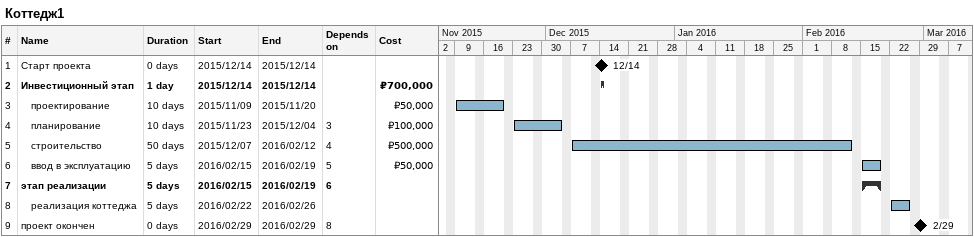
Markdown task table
Коттедж1

| ID | Level | Task | Duration | Start | Finish | Predecessors | Cost (₽) |
|---|---|---|---|---|---|---|---|
| 1 | 1 | Старт проекта | 0d | 2015-12-14 | 2015-12-14 |  |  |
| 2 | 1 | **Инвестиционный этап** | 1d | 2015-12-14 | 2015-12-14 |  | 700000 |
| 3 | 2 | проектирование | 10d | 2015-11-09 | 2015-11-20 |  | 50000 |
| 4 | 2 | планирование | 10d | 2015-11-23 | 2015-12-04 | 3 | 100000 |
| 5 | 2 | строительство | 50d | 2015-12-07 | 2016-02-12 | 4 | 500000 |
| 6 | 2 | ввод в эксплуатацию | 5d | 2016-02-15 | 2016-02-19 | 5 | 50000 |
| 7 | 1 | **этап реализации** | 5d | 2016-02-15 | 2016-02-19 | 6 |  |
| 8 | 2 | реализация коттеджа | 5d | 2016-02-22 | 2016-02-26 |  |  |
| 9 | 1 | проект окончен | 0d | 2016-02-29 | 2016-02-29 | 8 |  |
